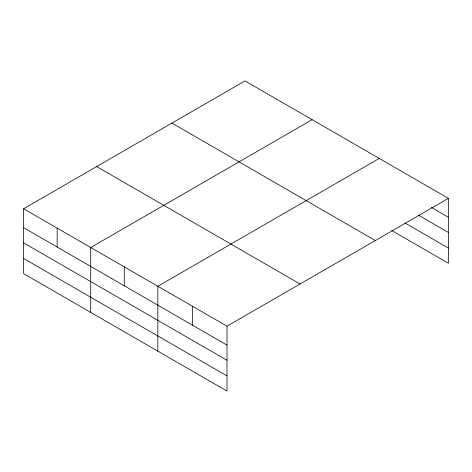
<?xml version="1.0" encoding="UTF-8"?>
<svg xmlns="http://www.w3.org/2000/svg" width="472" height="472" viewBox="0 0 472 472"><rect width="100%" height="100%" fill="white"/><g stroke="black" fill="none" stroke-linecap="round" stroke-linejoin="round"><path stroke-width="0.71" d="M448.4 198.358L245.003 80.924L23.6 208.754L23.6 273.642L226.997 391.076L226.997 326.181L448.4 198.358L448.4 263.246L391.819 230.584M312.122 119.676L90.718 247.505L90.718 312.393M379.246 158.427L157.843 286.256L157.843 351.15M431.426 207.479L448.4 217.279M418.221 215.025L448.4 232.448M405.023 223.032L448.4 248.077M171.938 123.109L375.334 240.537M96.666 166.569L300.062 283.997M23.6 208.754L226.997 326.181M23.6 227.675L226.997 345.103M23.6 242.844L226.997 360.278M23.6 258.473L226.997 375.907M192.417 306.216L192.417 325.143M124.284 266.881L124.284 285.802M57.159 228.129L57.159 247.051"/></g></svg>
